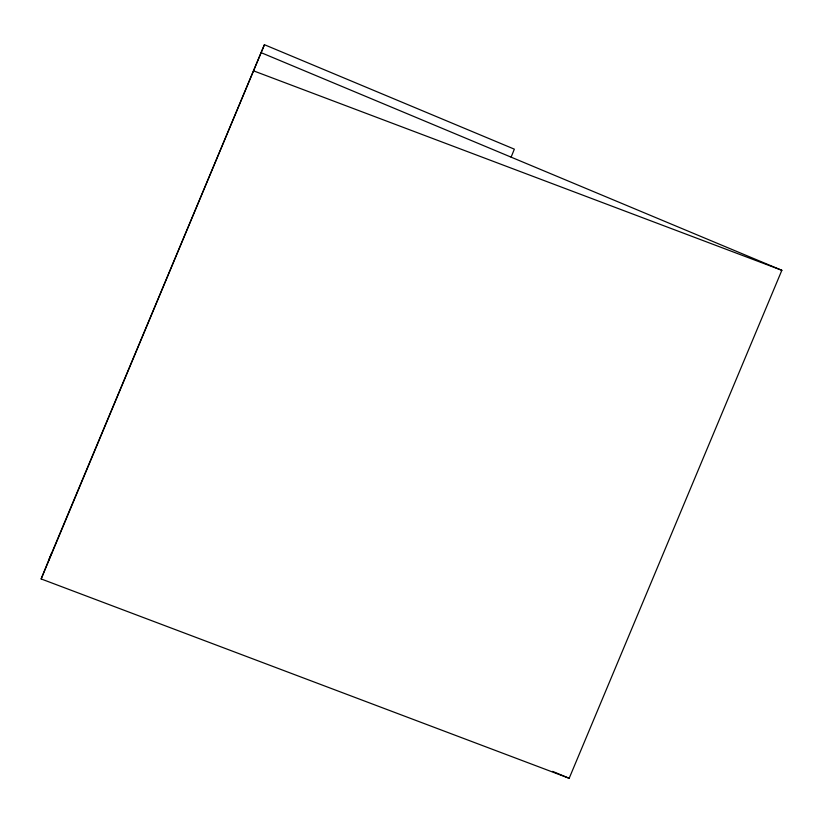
<?xml version="1.0" encoding="UTF-8"?>
<svg xmlns="http://www.w3.org/2000/svg" width="823" height="823" viewBox="0 0 823 823"><rect width="100%" height="100%" fill="white"/><g stroke="black" fill="none" stroke-linecap="round" stroke-linejoin="round"><path stroke-width="1.23" d="M261.2 52.693L781.85 270.304L569.177 778.291L41.15 578.939L51.756 552.696M41.15 578.939L264.43 44.709L514.344 149.158L511.114 157.152M48.526 560.679L264.43 44.709M253.823 70.953L781.85 270.304M552.634 771.377L569.177 778.291"/></g></svg>
